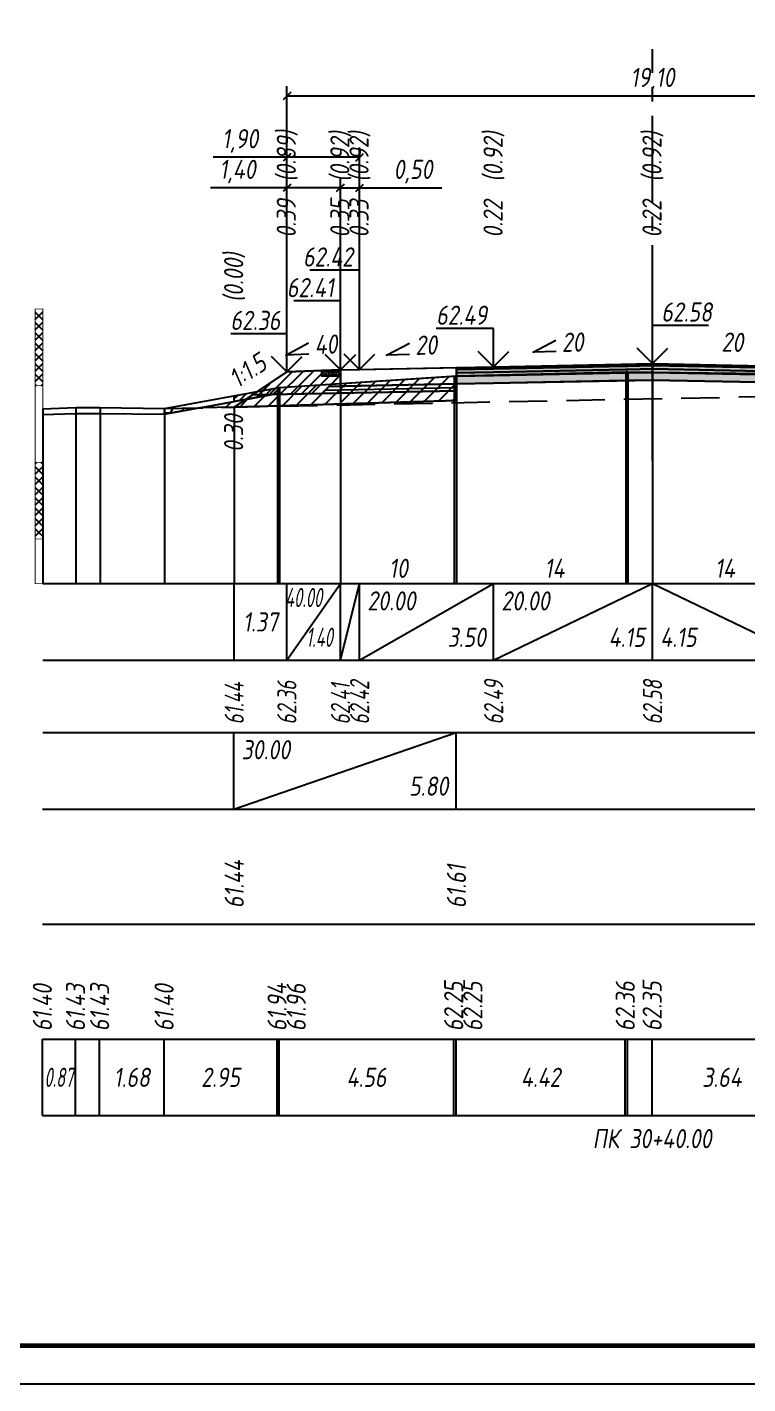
# Model space of a CAD drawing. Extents: x -717 to 1451, y -133302 to 233.
# Drawn here: x 78 to 172.1, y -47649.4 to -47472.4 of the extents above; entities that cross this region are included whole.
import ezdxf
from ezdxf.enums import TextEntityAlignment as Align

# ---------------------------------------------------------------- set-up
doc = ezdxf.new("R2010")
doc.units = 0
doc.linetypes.add('осевая2', pattern=[1.125, 0.75, -0.125, 0.125, -0.125])
doc.linetypes.add('штриховая', pattern=[0.75, 0.5, -0.25])
for name, color, linetype in [('Интерполированный поперечник', 2, 'Continuous'), ('Код_510', 7, 'Continuous'), ('Код_514', 1, 'Continuous'), ('Код_516', 1, 'Continuous'), ('Контур_0', 7, 'Continuous'), ('Контур_2521', 7, 'Continuous'), ('Контур_2564', 7, 'Continuous'), ('Контур_2660', 7, 'Continuous'), ('Контур_2665', 7, 'Continuous'), ('Контур_400', 7, 'Continuous'), ('Контур_508', 7, 'Continuous'), ('Контур_512', 7, 'Continuous'), ('Контур_513', 7, 'Continuous'), ('Контур_818', 7, 'Continuous'), ('Красный поперечник', 1, 'Continuous'), ('Линейка абсолютных высот', 7, 'Continuous'), ('Объём_2501', 7, 'Continuous'), ('Объём_2564', 7, 'Continuous'), ('Объём_2650', 7, 'Continuous'), ('Объём_2660', 7, 'Continuous'), ('Объём_2661', 7, 'Continuous'), ('Объём_2665', 7, 'Continuous'), ('Объём_2666', 7, 'Continuous'), ('Объём_2667', 7, 'Continuous'), ('Объём_2668', 7, 'Continuous'), ('Объём_2669', 7, 'Continuous'), ('Объём_2675', 7, 'Continuous'), ('Объём_2753', 7, 'Continuous'), ('Ось', 1, 'осевая2'), ('Откосы', 7, 'Continuous'), ('Отметки покрытия', 7, 'Continuous'), ('Подписи поперечников', 7, 'Continuous'), ('Рабочие отметки', 7, 'Continuous'), ('Рабочие отметки доп.', 7, 'Continuous'), ('Слои выравнивания', 7, 'Continuous'), ('Таблица', 7, 'Continuous'), ('Уклоны проезжей части', 7, 'Continuous'), ('Черный поперечник', 3, 'Continuous')]:
    doc.layers.add(name, color=color, linetype=linetype)
for name, color, linetype, true_color in [('Контур_2540', 2, 'Continuous', 0xffff00), ('Контур_2560', 2, 'Continuous', 0xffff00), ('Контур_2561', 7, 'Continuous', 0xff8040), ('Контур_2562', 3, 'Continuous', 0x00ff00), ('Контур_2563', 7, 'Continuous', 0xff8000), ('Контур_2570', 7, 'Continuous', 0x80ff00), ('Контур_2725', 7, 'Continuous', 0x323232), ('Контур_2736', 4, 'Continuous', 0x00ffff), ('Контур_2737', 4, 'Continuous', 0x00ffff), ('Контур_2738', 4, 'Continuous', 0x00ffff), ('Контур_2739', 4, 'Continuous', 0x00ffff), ('Контур_2741', 4, 'Continuous', 0x00ffff), ('Контур_2742', 4, 'Continuous', 0x00ffff), ('Контур_2743', 4, 'Continuous', 0x00ffff), ('Контур_2744', 7, 'Continuous', 0xa4ffff), ('Контур_2745', 7, 'Continuous', 0xa4ffff), ('Контур_2747', 4, 'Continuous', 0x00ffff), ('Контур_2748', 4, 'Continuous', 0x00ffff), ('Контур_2749', 4, 'Continuous', 0x00ffff), ('Контур_2750', 4, 'Continuous', 0x00ffff), ('Контур_2751', 4, 'Continuous', 0x00ffff), ('Контур_2752', 4, 'Continuous', 0x00ffff), ('Контур_2760', 7, 'Continuous', 0x323232), ('Контур_2761', 7, 'Continuous', 0x323232), ('Контур_2762', 7, 'Continuous', 0x323232), ('Контур_2763', 7, 'Continuous', 0x323232), ('Контур_402', 7, 'Continuous', 0xff6464), ('Контур_703', 4, 'Continuous', 0x00ffff), ('Контур_705', 4, 'Continuous', 0x00ffff), ('Контур_707', 4, 'Continuous', 0x00ffff), ('Контур_720', 131, 'Continuous', 0xaaffff), ('Объём_2500', 7, 'Continuous', 0xc0c0c0), ('Объём_2520', 7, 'Continuous', 0x80ffff), ('Объём_2540', 2, 'Continuous', 0xffff00), ('Объём_2560', 2, 'Continuous', 0xffff00), ('Объём_2561', 7, 'Continuous', 0xff8040), ('Объём_2562', 3, 'Continuous', 0x00ff00), ('Объём_2563', 7, 'Continuous', 0xff8000), ('Объём_2570', 7, 'Continuous', 0x80ff00), ('Объём_2600', 7, 'Continuous', 0x808000), ('Объём_2746', 2, 'Continuous', 0xffff00)]:
    doc.layers.add(name, color=color, linetype=linetype, true_color=true_color)
doc.styles.get("Standard").update_dxf_attribs({"font": 'txt', "height": 2.5})
doc.styles.add('М', font='romand.shx', dxfattribs={"width": 0.8, "oblique": 10, "height": 2.5})
doc.dimstyles.new('ISO-25', dxfattribs={"dimtxt": 2.5, "dimasz": 2.5, "dimexe": 1.25, "dimexo": 0.625, "dimtad": 1, "dimtxsty": 'Standard', "dimcen": 2.5, "dimadec": 0, "dimazin": 0, "dimtfac": 1, "dimtmove": 0, "dimatfit": 3, "dimfxl": 1, "dimarcsym": 0})
pattern_1 = [(45.0000013, (0, 0), (-0.67351924, 0.673519211), []), (135.0000003, (0, 0), (-0.673519222, -0.67351923), [])]

# ---------------------------------------------------------------- blocks, each defined once
blk = doc.blocks.new('_Oblique')
at = {"color": 0, "linetype": 'ByBlock', "lineweight": -2}
blk.add_line((-0.5, -0.5), (0.5, 0.5), dxfattribs=at)
blk = doc.blocks.new('*D1123')
at = {"color": 0, "lineweight": -2, "transparency": 16777216}
for p, q in [((111.87, -47516.82), (111.87, -47492.1)), ((118.87, -47516.54), (118.87, -47492.1)), ((111.87, -47493.35), (101.89, -47493.35)), ((118.87, -47493.35), (111.87, -47493.35))]:
    blk.add_line(p, q, dxfattribs=at)
at = {"layer": 'Defpoints', "color": 0, "transparency": 16777216}
for p in [(118.87, -47493.35), (111.87, -47517.44), (118.87, -47517.16)]:
    blk.add_point(p, dxfattribs=at)
at = {"color": 0, "lineweight": -2, "transparency": 16777216, "rotation": 180}
blk.add_blockref('_Oblique', (111.87, -47493.35), dxfattribs=at)
at = {"color": 0, "lineweight": -2, "transparency": 16777216}
blk.add_blockref('_Oblique', (118.87, -47493.35), dxfattribs=at)
at = {"color": 0, "transparency": 16777216, "insert": (105.43, -47491.23), "char_height": 2.5, "width": 8.75, "attachment_point": 5, "style": 'М'}
blk.add_mtext('1,40', dxfattribs=at)
blk = doc.blocks.new('*D1125')
at = {"color": 0, "lineweight": -2, "transparency": 16777216}
for p, q in [((118.87, -47516.54), (118.87, -47492.1)), ((121.37, -47516.49), (121.37, -47492.1)), ((118.87, -47493.35), (121.37, -47493.35)), ((121.37, -47493.35), (132.11, -47493.35))]:
    blk.add_line(p, q, dxfattribs=at)
at = {"layer": 'Defpoints', "color": 0, "transparency": 16777216}
for p in [(121.37, -47493.35), (118.87, -47517.16), (121.37, -47517.11)]:
    blk.add_point(p, dxfattribs=at)
at = {"color": 0, "lineweight": -2, "transparency": 16777216, "rotation": 180}
blk.add_blockref('_Oblique', (118.87, -47493.35), dxfattribs=at)
at = {"color": 0, "lineweight": -2, "transparency": 16777216}
blk.add_blockref('_Oblique', (121.37, -47493.35), dxfattribs=at)
at = {"color": 0, "transparency": 16777216, "insert": (128.35, -47491.23), "char_height": 2.5, "width": 9.1667, "attachment_point": 5, "style": 'М'}
blk.add_mtext('0,50', dxfattribs=at)
blk = doc.blocks.new('*D1128')
at = {"color": 0, "lineweight": -2, "transparency": 16777216}
for p, q in [((111.87, -47489.35), (102.23, -47489.35)), ((111.87, -47516.82), (111.87, -47488.1)), ((121.37, -47489.35), (111.87, -47489.35)), ((121.37, -47516.49), (121.37, -47488.1))]:
    blk.add_line(p, q, dxfattribs=at)
at = {"layer": 'Defpoints', "color": 0, "transparency": 16777216}
for p in [(121.37, -47489.35), (111.87, -47517.44), (121.37, -47517.11)]:
    blk.add_point(p, dxfattribs=at)
at = {"color": 0, "lineweight": -2, "transparency": 16777216, "rotation": 180}
blk.add_blockref('_Oblique', (111.87, -47489.35), dxfattribs=at)
at = {"color": 0, "lineweight": -2, "transparency": 16777216}
blk.add_blockref('_Oblique', (121.37, -47489.35), dxfattribs=at)
at = {"color": 0, "transparency": 16777216, "insert": (105.77, -47487.23), "char_height": 2.5, "width": 8.75, "attachment_point": 5, "style": 'М'}
blk.add_mtext('1,90', dxfattribs=at)
blk = doc.blocks.new('*D1129')
at = {"color": 0, "lineweight": -2, "transparency": 16777216}
for p, q in [((111.87, -47516.82), (111.87, -47480.1)), ((207.37, -47516.82), (207.37, -47480.1)), ((111.87, -47481.35), (207.37, -47481.35))]:
    blk.add_line(p, q, dxfattribs=at)
at = {"layer": 'Defpoints', "color": 0, "transparency": 16777216}
for p in [(207.37, -47481.35), (111.87, -47517.44), (207.37, -47517.44)]:
    blk.add_point(p, dxfattribs=at)
at = {"color": 0, "lineweight": -2, "transparency": 16777216, "rotation": 180}
blk.add_blockref('_Oblique', (111.87, -47481.35), dxfattribs=at)
at = {"color": 0, "lineweight": -2, "transparency": 16777216}
blk.add_blockref('_Oblique', (207.37, -47481.35), dxfattribs=at)
at = {"color": 0, "transparency": 16777216, "insert": (159.62, -47479.23), "char_height": 2.5, "width": 10.4167, "attachment_point": 5, "style": 'М'}
blk.add_mtext('19,10', dxfattribs=at)

msp = doc.modelspace()

# ---------------------------------------------------------------- hatches: boundary and pattern name
h = msp.add_hatch()
h.set_pattern_fill('ANSI37', color=256, scale=0.1)
h.set_pattern_definition([(45, (117.62145, -47517.40018), (-0.22451, 0.22451), []), (135, (117.62145, -47517.40018), (-0.22451, -0.22451), [])])
h.paths.add_polyline_path([(116.371, -47517.2), (116.371, -47517.903), (118.871, -47517.902), (118.871, -47517.1), (117.614, -47517.4)])
at = {"layer": 'Линейка абсолютных высот'}
h = msp.add_hatch(dxfattribs=at)
h.set_pattern_fill('ANSI37', scale=0.3, style=0)
h.set_pattern_definition(pattern_1)
h.paths.add_polyline_path([(80, -47519.167), (80, -47509.167), (79, -47509.167), (79, -47519.167)])
h = msp.add_hatch(dxfattribs=at)
h.set_pattern_fill('ANSI37', scale=0.3, style=0)
h.set_pattern_definition(pattern_1)
h.paths.add_polyline_path([(80, -47539.167), (80, -47529.167), (79, -47529.167), (79, -47539.167)])
at = {"layer": 'Объём_2563'}
h = msp.add_hatch(dxfattribs=at)
h.set_pattern_fill('ANSI31', color=256, scale=0.3)
h.paths.add_polyline_path([(111.871, -47517.38), (116.371, -47517.2), (116.371, -47517.903), (118.871, -47517.902), (118.871, -47519.25), (117.371, -47519.28), (116.453, -47520.199), (107.371, -47520.38)])
at = {"layer": 'Объём_2570'}
h = msp.add_hatch(dxfattribs=at)
h.set_pattern_fill('ANSI31', color=256, scale=0.2)
h.paths.add_polyline_path([(110.923, -47520.133), (110.647, -47520.193), (105, -47521.227), (105, -47520.477), (110.647, -47519.443), (110.923, -47519.383)])
at = {"layer": 'Объём_2600'}
h = msp.add_hatch(dxfattribs=at)
h.set_pattern_fill('ANSI31', color=6, scale=0.4)
h.paths.add_polyline_path([(133.707, -47517.917), (134.014, -47517.896), (134.014, -47521.103), (105, -47521.974), (105, -47521.961), (100.493, -47522.052), (110.647, -47520.193), (110.923, -47520.133), (110.923, -47519.383)])
h = msp.add_hatch(dxfattribs=at)
h.set_pattern_fill('HONEY', color=5, scale=0.3)
h.paths.add_polyline_path([(95.89, -47522.894), (95.89, -47522.144), (100.493, -47522.052)])
at = {"layer": 'Слои выравнивания'}
for color, points in [(2, [(134.014, -47516.797), (138.871, -47516.7), (156.111, -47516.355), (156.401, -47516.35), (159.621, -47516.285), (159.621, -47516.535), (156.401, -47516.6), (156.111, -47516.605), (138.871, -47516.95), (134.014, -47517.047)]), (3, [(134.014, -47517.047), (138.871, -47516.95), (156.111, -47516.605), (156.401, -47516.6), (159.621, -47516.535), (159.621, -47516.985), (156.401, -47517.05), (156.111, -47517.055), (138.871, -47517.4), (134.014, -47517.497)]), (4, [(134.014, -47517.497), (138.871, -47517.4), (156.111, -47517.055), (156.401, -47517.05), (159.621, -47516.985), (159.621, -47517.435), (156.401, -47517.5), (156.111, -47517.505), (138.871, -47517.85), (134.014, -47517.947)]), (5, [(134.014, -47517.947), (138.871, -47517.85), (156.111, -47517.505), (156.401, -47517.5), (159.621, -47517.435), (159.621, -47518.435), (156.401, -47518.5), (156.111, -47518.505), (138.871, -47518.85), (134.014, -47518.947)]), (2, [(159.621, -47516.285), (177.833, -47516.649), (178.524, -47516.663), (178.524, -47516.913), (177.833, -47516.899), (159.621, -47516.535)]), (3, [(159.621, -47516.535), (177.833, -47516.899), (178.524, -47516.913), (178.524, -47517.363), (177.833, -47517.349), (159.621, -47516.985)]), (4, [(159.621, -47516.985), (177.833, -47517.349), (178.524, -47517.363), (178.524, -47517.813), (177.833, -47517.799), (159.621, -47517.435)]), (5, [(159.621, -47517.435), (177.833, -47517.799), (178.524, -47517.813), (178.524, -47518.813), (177.833, -47518.799), (159.621, -47518.435)])]:
    msp.add_hatch(color=color, dxfattribs=at).paths.add_polyline_path(points)

# ---------------------------------------------------------------- linework, layer by layer
at = {"flags": 128}
msp.add_lwpolyline([(-30.054, -47649.421), (389.946, -47649.421), (389.946, -47352.421), (-30.054, -47352.421)], close=True, dxfattribs=at)
at = {"const_width": 0.6, "flags": 128}
msp.add_lwpolyline([(-10.054, -47644.421), (384.946, -47644.421), (384.946, -47357.421), (-10.054, -47357.421)], close=True, dxfattribs=at)
msp.add_lwpolyline([(116.371, -47517.2), (116.371, -47517.903), (118.871, -47517.902), (118.871, -47517.1), (117.614, -47517.4), (116.371, -47517.2)])
at = {"layer": 'Интерполированный поперечник', "linetype": 'штриховая', "ltscale": 10, "flags": 128}
msp.add_lwpolyline([(95.89, -47522.144), (211.121, -47519.831)], dxfattribs=at)
at = {"layer": 'Код_510'}
for p, q in [((79.946, -47614.421), (79.946, -47604.421)), ((84.272, -47614.421), (84.272, -47604.421)), ((87.424, -47614.421), (87.424, -47604.421)), ((95.836, -47614.421), (95.836, -47604.421)), ((110.593, -47614.421), (110.593, -47604.421)), ((110.869, -47614.421), (110.869, -47604.421)), ((133.653, -47614.421), (133.653, -47604.421)), ((133.96, -47614.421), (133.96, -47604.421)), ((156.056, -47614.421), (156.056, -47604.421)), ((156.346, -47614.421), (156.346, -47604.421)), ((159.567, -47614.421), (159.567, -47604.421))]:
    msp.add_line(p, q, dxfattribs=at)
at = {"layer": 'Код_514'}
for p, q in [((105, -47555), (105, -47545)), ((111.871, -47555), (111.871, -47545)), ((111.871, -47555), (118.871, -47545)), ((118.871, -47555), (118.871, -47545)), ((118.871, -47555), (121.371, -47545)), ((121.371, -47555), (121.371, -47545)), ((121.371, -47555), (138.871, -47545)), ((138.871, -47555), (138.871, -47545)), ((138.871, -47555), (159.621, -47545)), ((159.621, -47555), (159.621, -47545)), ((159.621, -47545), (180.371, -47555))]:
    msp.add_line(p, q, dxfattribs=at)
at = {"layer": 'Код_516'}
for p, q in [((104.946, -47574.421), (104.946, -47564.421)), ((104.946, -47574.421), (133.96, -47564.421)), ((133.96, -47574.421), (133.96, -47564.421))]:
    msp.add_line(p, q, dxfattribs=at)
at = {"layer": 'Контур_0', "flags": 128}
for points in [[(111.871, -47517.38), (105, -47521.961), (105, -47521.961), (105, -47521.961), (105, -47521.961), (105, -47521.961), (105, -47521.961), (105, -47521.961), (105, -47521.961), (105, -47521.961), (105, -47521.961), (105, -47521.961), (105, -47521.961), (105, -47521.961), (105, -47521.961), (105, -47521.961)], [(111.871, -47517.38), (105, -47521.961), (105, -47521.961), (105, -47521.961), (105, -47521.961), (105, -47521.961), (105, -47521.961), (105, -47521.961), (105, -47521.961), (105, -47521.961), (105, -47521.961), (105, -47521.961), (105, -47521.961), (105, -47521.961), (105, -47521.961), (105, -47521.961), (105, -47521.961), (105, -47521.961), (105, -47521.961), (105, -47521.961), (105, -47521.961), (105, -47521.961), (105, -47521.961), (105, -47521.961), (105, -47521.961), (105, -47521.961), (105, -47521.961), (105, -47521.961), (105, -47521.961), (105, -47521.961)], [(121.371, -47519.2), (118.871, -47519.25), (118.871, -47517.1), (134.014, -47516.797), (134.014, -47518.947), (121.371, -47519.2), (121.371, -47519.2)], [(107.371, -47520.38), (116.453, -47520.199), (117.371, -47519.28), (118.871, -47519.25)], [(117.371, -47519.28), (134.014, -47518.947), (134.014, -47519.847), (116.453, -47520.199), (117.371, -47519.28), (117.371, -47519.28)]]:
    msp.add_lwpolyline(points, dxfattribs=at)
at = {"layer": 'Контур_2521', "color": 250, "flags": 128}
msp.add_lwpolyline([(116.912, -47519.739), (134.014, -47519.397)], dxfattribs=at)
at = {"layer": 'Контур_2540', "flags": 128}
msp.add_lwpolyline([(107.371, -47520.38), (134.014, -47519.847), (134.014, -47521.103), (105, -47521.974), (105, -47521.961), (107.371, -47520.38), (107.371, -47520.38)], dxfattribs=at)
at = {"layer": 'Контур_2560', "flags": 128}
msp.add_lwpolyline([(111.871, -47517.38), (111.871, -47517.38), (111.871, -47517.38), (118.871, -47517.1)], dxfattribs=at)
at = {"layer": 'Контур_2561', "flags": 128}
msp.add_lwpolyline([(118.871, -47517.1), (118.871, -47517.1), (111.871, -47517.38), (111.871, -47517.38), (118.871, -47517.1)], dxfattribs=at)
at = {"layer": 'Контур_2562', "flags": 128}
msp.add_lwpolyline([(111.871, -47517.38), (111.871, -47517.38), (111.871, -47517.38), (111.871, -47517.38), (111.871, -47517.38)], dxfattribs=at)
at = {"layer": 'Контур_2563', "flags": 128}
msp.add_lwpolyline([(111.871, -47517.38), (118.871, -47517.1), (118.871, -47519.25), (117.371, -47519.28), (116.453, -47520.199), (107.371, -47520.38), (111.871, -47517.38), (111.871, -47517.38)], dxfattribs=at)
at = {"layer": 'Контур_2564', "flags": 128}
msp.add_lwpolyline([(111.871, -47517.38), (118.871, -47517.1)], dxfattribs=at)
at = {"layer": 'Контур_2570', "flags": 128}
msp.add_lwpolyline([(80, -47522.928), (84.326, -47522.786), (87.479, -47522.781), (95.89, -47522.894), (95.89, -47522.894), (110.647, -47520.193), (110.923, -47520.133), (110.923, -47519.383), (133.707, -47517.917), (134.014, -47517.896), (156.111, -47517.368), (156.401, -47517.36), (159.621, -47517.398), (177.833, -47517.611)], dxfattribs=at)
at = {"layer": 'Контур_2660', "flags": 128}
msp.add_lwpolyline([(105, -47521.974), (134.014, -47521.103)], dxfattribs=at)
at = {"layer": 'Контур_2665', "flags": 128}
msp.add_lwpolyline([(111.871, -47517.38), (111.871, -47517.38)], dxfattribs=at)
at = {"layer": 'Контур_2725', "flags": 128}
msp.add_lwpolyline([(134.014, -47518.947), (138.871, -47518.85), (156.111, -47518.505), (156.401, -47518.5), (159.621, -47518.435), (177.833, -47518.799), (178.524, -47518.813)], dxfattribs=at)
at = {"layer": 'Контур_2736', "flags": 128}
msp.add_lwpolyline([(111.871, -47517.38), (105, -47521.961)], dxfattribs=at)
at = {"layer": 'Контур_2737', "flags": 128}
msp.add_lwpolyline([(105, -47521.961), (105, -47521.961)], dxfattribs=at)
at = {"layer": 'Контур_2738', "flags": 128}
msp.add_lwpolyline([(105, -47521.961), (105, -47521.961)], dxfattribs=at)
at = {"layer": 'Контур_2739', "flags": 128}
msp.add_lwpolyline([(105, -47521.961), (105, -47521.961)], dxfattribs=at)
at = {"layer": 'Контур_2741', "flags": 128}
msp.add_lwpolyline([(105, -47521.961), (105, -47521.961)], dxfattribs=at)
at = {"layer": 'Контур_2742', "flags": 128}
msp.add_lwpolyline([(105, -47521.961), (105, -47521.961)], dxfattribs=at)
at = {"layer": 'Контур_2743', "flags": 128}
msp.add_lwpolyline([(105, -47521.961), (105, -47521.961)], dxfattribs=at)
at = {"layer": 'Контур_2744', "flags": 128}
msp.add_lwpolyline([(105, -47521.961), (105, -47521.961)], dxfattribs=at)
msp.add_lwpolyline([(105, -47521.961), (105, -47521.961)], dxfattribs=at)
msp.add_lwpolyline([(105, -47521.961), (105, -47521.961)], dxfattribs=at)
msp.add_lwpolyline([(105, -47521.961), (105, -47521.961)], dxfattribs=at)
msp.add_lwpolyline([(105, -47521.961), (105, -47521.961)], dxfattribs=at)
msp.add_lwpolyline([(105, -47521.961), (105, -47521.961)], dxfattribs=at)
at = {"layer": 'Контур_2745', "flags": 128}
msp.add_lwpolyline([(105, -47521.961), (105, -47521.961)], dxfattribs=at)
msp.add_lwpolyline([(105, -47521.961), (105, -47521.961)], dxfattribs=at)
msp.add_lwpolyline([(105, -47521.961), (105, -47521.961)], dxfattribs=at)
msp.add_lwpolyline([(105, -47521.961), (105, -47521.961)], dxfattribs=at)
msp.add_lwpolyline([(105, -47521.961), (105, -47521.961)], dxfattribs=at)
msp.add_lwpolyline([(105, -47521.961), (105, -47521.961)], dxfattribs=at)
at = {"layer": 'Контур_2747', "flags": 128}
msp.add_lwpolyline([(105, -47521.961), (105, -47521.961)], dxfattribs=at)
at = {"layer": 'Контур_2748', "flags": 128}
msp.add_lwpolyline([(105, -47521.961), (105, -47521.961)], dxfattribs=at)
at = {"layer": 'Контур_2749', "flags": 128}
msp.add_lwpolyline([(105, -47521.961), (105, -47521.961)], dxfattribs=at)
at = {"layer": 'Контур_2750', "flags": 128}
msp.add_lwpolyline([(105, -47521.961), (105, -47521.961)], dxfattribs=at)
at = {"layer": 'Контур_2751', "flags": 128}
msp.add_lwpolyline([(105, -47521.961), (105, -47521.961)], dxfattribs=at)
at = {"layer": 'Контур_2752', "flags": 128}
msp.add_lwpolyline([(105, -47521.961), (105, -47521.961)], dxfattribs=at)
at = {"layer": 'Контур_2760', "flags": 128}
msp.add_lwpolyline([(134.014, -47516.797), (138.871, -47516.7), (156.111, -47516.355), (156.401, -47516.35), (159.621, -47516.285), (177.833, -47516.649), (178.524, -47516.663)], dxfattribs=at)
at = {"layer": 'Контур_2761', "flags": 128}
msp.add_lwpolyline([(134.014, -47517.047), (138.871, -47516.95), (156.111, -47516.605), (156.401, -47516.6), (159.621, -47516.535), (177.833, -47516.899), (178.524, -47516.913)], dxfattribs=at)
at = {"layer": 'Контур_2762', "flags": 128}
msp.add_lwpolyline([(134.014, -47517.497), (138.871, -47517.4), (156.111, -47517.055), (156.401, -47517.05), (159.621, -47516.985), (177.833, -47517.349), (178.524, -47517.363)], dxfattribs=at)
at = {"layer": 'Контур_2763', "flags": 128}
msp.add_lwpolyline([(134.014, -47517.947), (138.871, -47517.85), (156.111, -47517.505), (156.401, -47517.5), (159.621, -47517.435), (177.833, -47517.799), (178.524, -47517.813)], dxfattribs=at)
at = {"layer": 'Контур_400', "flags": 128}
for points in [[(118.871, -47517.1), (121.371, -47517.05), (121.371, -47517.05), (121.371, -47517.05), (121.371, -47517.05), (121.371, -47517.05), (121.371, -47517.05), (138.871, -47516.7), (159.621, -47516.285)], [(159.621, -47516.285), (180.371, -47516.7), (197.871, -47517.05), (197.871, -47517.05), (197.871, -47517.05), (197.871, -47517.05), (197.871, -47517.05), (197.871, -47517.05), (200.371, -47517.1)]]:
    msp.add_lwpolyline(points, dxfattribs=at)
at = {"layer": 'Контур_402', "flags": 128}
msp.add_lwpolyline([(105, -47521.974), (134.014, -47521.103), (134.014, -47518.947), (159.621, -47518.435), (178.524, -47518.813), (178.524, -47520.902), (214.263, -47521.974)], dxfattribs=at)
at = {"layer": 'Контур_508', "flags": 128}
msp.add_lwpolyline([(105, -47521.974), (134.014, -47521.103), (134.014, -47518.947), (159.621, -47518.435), (178.524, -47518.813), (178.524, -47520.902), (214.263, -47521.974), (218.801, -47525), (220.801, -47525), (231.531, -47517.847)], dxfattribs=at)
at = {"layer": 'Контур_512', "flags": 128}
msp.add_lwpolyline([(105, -47521.974), (134.014, -47521.103)], dxfattribs=at)
at = {"layer": 'Контур_513', "flags": 128}
msp.add_lwpolyline([(105, -47521.974), (134.014, -47521.103), (134.014, -47518.947), (159.621, -47518.435), (178.524, -47518.813), (178.524, -47520.902), (214.263, -47521.974), (218.801, -47525), (220.801, -47525), (231.531, -47517.847)], dxfattribs=at)
at = {"layer": 'Контур_703', "flags": 128}
for points in [[(111.871, -47517.38), (105, -47521.961)], [(105, -47521.961), (105, -47521.961)]]:
    msp.add_lwpolyline(points, dxfattribs=at)
at = {"layer": 'Контур_705', "flags": 128}
msp.add_lwpolyline([(105, -47521.961), (105, -47521.961)], dxfattribs=at)
at = {"layer": 'Контур_707', "flags": 128}
msp.add_lwpolyline([(105, -47521.961), (105, -47521.961)], dxfattribs=at)
at = {"layer": 'Контур_720', "flags": 128}
msp.add_lwpolyline([(105, -47521.961), (105, -47521.961)], dxfattribs=at)
at = {"layer": 'Контур_818', "flags": 128}
msp.add_lwpolyline([(105, -47521.227), (110.647, -47520.193), (110.923, -47520.133), (110.923, -47519.383), (133.707, -47517.917), (134.014, -47517.896), (156.111, -47517.368), (156.401, -47517.36), (159.621, -47517.398), (177.833, -47517.611), (178.524, -47517.618), (199.886, -47518.427), (200.498, -47518.448), (200.498, -47519.198), (200.871, -47519.265), (211.121, -47520.581), (211.121, -47520.581), (214.883, -47519.225), (231.531, -47518.597)], dxfattribs=at)
at = {"layer": 'Красный поперечник'}
for p, q in [((105, -47521.961), (111.871, -47517.38)), ((111.871, -47517.38), (118.871, -47517.1)), ((118.871, -47517.1), (121.371, -47517.05)), ((121.371, -47517.05), (138.871, -47516.7)), ((138.871, -47516.7), (159.621, -47516.285)), ((159.621, -47516.285), (180.371, -47516.7)), ((134.014, -47521.103), (134.014, -47545)), ((105, -47521.974), (105, -47545))]:
    msp.add_line(p, q, dxfattribs=at)
at = {"layer": 'Линейка абсолютных высот', "color": 7, "const_width": 0.1, "flags": 128}
for points in [[(80, -47519.167), (80, -47509.167), (79, -47509.167), (79, -47519.167), (80, -47519.167)], [(80, -47529.167), (80, -47519.167), (79, -47519.167), (79, -47529.167), (80, -47529.167)], [(80, -47539.167), (80, -47529.167), (79, -47529.167), (79, -47539.167), (80, -47539.167)], [(80, -47545), (80, -47539.167), (79, -47539.167), (79, -47545), (80, -47545)]]:
    msp.add_lwpolyline(points, dxfattribs=at)
at = {"layer": 'Объём_2500', "flags": 128}
msp.add_lwpolyline([(121.371, -47519.2), (118.871, -47519.25), (118.871, -47517.1), (134.014, -47516.797), (134.014, -47518.947), (121.371, -47519.2), (121.371, -47519.2)], dxfattribs=at)
at = {"layer": 'Объём_2501', "flags": 128}
for points in [[(118.871, -47517.1), (121.371, -47517.05), (121.371, -47517.05), (121.371, -47517.05), (121.371, -47517.05), (121.371, -47517.05), (121.371, -47517.05), (138.871, -47516.7), (159.621, -47516.285)], [(159.621, -47516.285), (180.371, -47516.7), (197.871, -47517.05), (197.871, -47517.05), (197.871, -47517.05), (197.871, -47517.05), (197.871, -47517.05), (197.871, -47517.05), (200.371, -47517.1)]]:
    msp.add_lwpolyline(points, dxfattribs=at)
at = {"layer": 'Объём_2520', "color": 250, "flags": 128}
msp.add_lwpolyline([(117.371, -47519.28), (134.014, -47518.947), (134.014, -47519.847), (116.453, -47520.199), (117.371, -47519.28), (117.371, -47519.28)], dxfattribs=at)
at = {"layer": 'Объём_2540', "flags": 128}
msp.add_lwpolyline([(107.371, -47520.38), (134.014, -47519.847), (134.014, -47521.103), (105, -47521.974), (105, -47521.961), (107.371, -47520.38), (107.371, -47520.38)], dxfattribs=at)
at = {"layer": 'Объём_2560', "flags": 128}
msp.add_lwpolyline([(111.871, -47517.38), (111.871, -47517.38), (111.871, -47517.38), (118.871, -47517.1)], dxfattribs=at)
at = {"layer": 'Объём_2561', "flags": 128}
msp.add_lwpolyline([(118.871, -47517.1), (118.871, -47517.1), (111.871, -47517.38), (111.871, -47517.38), (118.871, -47517.1)], dxfattribs=at)
at = {"layer": 'Объём_2562', "flags": 128}
msp.add_lwpolyline([(111.871, -47517.38), (111.871, -47517.38), (111.871, -47517.38), (111.871, -47517.38), (111.871, -47517.38)], dxfattribs=at)
at = {"layer": 'Объём_2563', "color": 250, "flags": 128}
msp.add_lwpolyline([(111.871, -47517.38), (116.371, -47517.2), (116.371, -47517.903), (118.871, -47517.902), (118.871, -47519.25), (117.371, -47519.28), (116.453, -47520.199), (107.371, -47520.38), (111.871, -47517.38), (111.871, -47517.38)], dxfattribs=at)
at = {"layer": 'Объём_2564', "flags": 128}
msp.add_lwpolyline([(111.871, -47517.38), (118.871, -47517.1)], dxfattribs=at)
at = {"layer": 'Объём_2570', "flags": 128}
msp.add_lwpolyline([(110.923, -47520.133), (110.647, -47520.193), (105, -47521.227), (105, -47520.477), (110.647, -47519.443), (110.923, -47519.383), (110.923, -47520.133), (110.923, -47520.133)], dxfattribs=at)
at = {"layer": 'Объём_2600', "color": 5, "flags": 128}
msp.add_lwpolyline([(95.89, -47522.894), (95.89, -47522.144), (100.493, -47522.052), (95.89, -47522.894), (95.89, -47522.894)], dxfattribs=at)
at = {"layer": 'Объём_2650', "color": 6, "flags": 128}
msp.add_lwpolyline([(133.707, -47517.917), (134.014, -47517.896), (134.014, -47521.103), (105, -47521.974), (105, -47521.961), (100.493, -47522.052), (110.647, -47520.193), (110.923, -47520.133), (110.923, -47519.383), (133.707, -47517.917), (133.707, -47517.917)], dxfattribs=at)
at = {"layer": 'Объём_2660', "flags": 128}
msp.add_lwpolyline([(105, -47521.974), (134.014, -47521.103)], dxfattribs=at)
at = {"layer": 'Объём_2661', "flags": 128}
msp.add_lwpolyline([(111.871, -47517.38), (105, -47521.961)], dxfattribs=at)
at = {"layer": 'Объём_2665', "flags": 128}
msp.add_lwpolyline([(111.871, -47517.38), (111.871, -47517.38)], dxfattribs=at)
at = {"layer": 'Объём_2666', "flags": 128}
msp.add_lwpolyline([(111.871, -47517.38), (105, -47521.961)], dxfattribs=at)
at = {"layer": 'Объём_2667', "flags": 128}
msp.add_lwpolyline([(105, -47521.961), (105, -47521.961)], dxfattribs=at)
msp.add_lwpolyline([(105, -47521.961), (105, -47521.961)], dxfattribs=at)
at = {"layer": 'Объём_2668', "flags": 128}
msp.add_lwpolyline([(105, -47521.961), (105, -47521.961)], dxfattribs=at)
msp.add_lwpolyline([(105, -47521.961), (105, -47521.961)], dxfattribs=at)
at = {"layer": 'Объём_2669', "flags": 128}
msp.add_lwpolyline([(105, -47521.961), (105, -47521.961)], dxfattribs=at)
msp.add_lwpolyline([(105, -47521.961), (105, -47521.961)], dxfattribs=at)
at = {"layer": 'Объём_2675', "flags": 128}
msp.add_lwpolyline([(105, -47521.961), (105, -47521.961)], dxfattribs=at)
msp.add_lwpolyline([(105, -47521.961), (105, -47521.961)], dxfattribs=at)
msp.add_lwpolyline([(105, -47521.961), (105, -47521.961)], dxfattribs=at)
msp.add_lwpolyline([(105, -47521.961), (105, -47521.961)], dxfattribs=at)
msp.add_lwpolyline([(105, -47521.961), (105, -47521.961)], dxfattribs=at)
msp.add_lwpolyline([(105, -47521.961), (105, -47521.961)], dxfattribs=at)
msp.add_lwpolyline([(105, -47521.961), (105, -47521.961)], dxfattribs=at)
msp.add_lwpolyline([(105, -47521.961), (105, -47521.961)], dxfattribs=at)
msp.add_lwpolyline([(105, -47521.961), (105, -47521.961)], dxfattribs=at)
msp.add_lwpolyline([(105, -47521.961), (105, -47521.961)], dxfattribs=at)
msp.add_lwpolyline([(105, -47521.961), (105, -47521.961)], dxfattribs=at)
msp.add_lwpolyline([(105, -47521.961), (105, -47521.961)], dxfattribs=at)
at = {"layer": 'Объём_2746', "flags": 128}
msp.add_lwpolyline([(110.647, -47520.193), (110.923, -47520.133), (110.923, -47519.383), (134.014, -47517.896), (134.014, -47521.103), (105, -47521.974), (105, -47521.961), (106.518, -47520.949), (110.647, -47520.193), (110.647, -47520.193)], dxfattribs=at)
at = {"layer": 'Объём_2753', "flags": 128}
msp.add_lwpolyline([(134.014, -47516.797), (134.014, -47516.797)], dxfattribs=at)
at = {"layer": 'Ось', "ltscale": 15}
msp.add_line((159.621, -47528.971), (159.621, -47475.256), dxfattribs=at)
at = {"layer": 'Откосы', "color": 1, "flags": 128}
for points in [[(114.751, -47515.065), (111.753, -47515.185), (114.691, -47513.566)], [(127.896, -47515.108), (124.896, -47515.168), (127.866, -47513.609)], [(147.021, -47514.726), (144.021, -47514.786), (146.991, -47513.226)]]:
    msp.add_lwpolyline(points, dxfattribs=at)
at = {"layer": 'Отметки покрытия', "color": 1}
for p, q in [((121.371, -47504.1), (114.871, -47504.1)), ((121.371, -47517.05), (121.371, -47504.1)), ((118.871, -47508.1), (112.771, -47508.1)), ((118.871, -47517.1), (118.871, -47508.1)), ((111.871, -47512.38), (104.571, -47512.38)), ((111.871, -47517.38), (111.871, -47512.38)), ((138.871, -47511.7), (131.371, -47511.7)), ((138.871, -47516.7), (138.871, -47511.7)), ((159.621, -47516.285), (159.621, -47511.285)), ((159.621, -47511.285), (166.921, -47511.285)), ((159.621, -47516.285), (157.621, -47514.285)), ((159.621, -47516.285), (161.621, -47514.285)), ((111.871, -47517.38), (109.871, -47515.38)), ((111.871, -47517.38), (113.871, -47515.38)), ((118.871, -47517.1), (116.871, -47515.1)), ((118.871, -47517.1), (120.871, -47515.1)), ((121.371, -47517.05), (119.371, -47515.05)), ((121.371, -47517.05), (123.371, -47515.05)), ((138.871, -47516.7), (136.871, -47514.7)), ((138.871, -47516.7), (140.871, -47514.7))]:
    msp.add_line(p, q, dxfattribs=at)
at = {"layer": 'Слои выравнивания'}
for p, q in [((118.871, -47517.1), (118.871, -47545)), ((134.014, -47516.797), (134.014, -47545)), ((159.621, -47516.285), (159.621, -47545))]:
    msp.add_line(p, q, dxfattribs=at)
at = {"layer": 'Слои выравнивания', "color": 2, "flags": 128}
for points in [[(134.014, -47516.797), (138.871, -47516.7), (156.111, -47516.355), (156.401, -47516.35), (159.621, -47516.285), (159.621, -47516.535), (156.401, -47516.6), (156.111, -47516.605), (138.871, -47516.95), (134.014, -47517.047)], [(159.621, -47516.285), (177.833, -47516.649), (178.524, -47516.663), (178.524, -47516.913), (177.833, -47516.899), (159.621, -47516.535)]]:
    msp.add_lwpolyline(points, close=True, dxfattribs=at)
at = {"layer": 'Слои выравнивания', "color": 3, "flags": 128}
for points in [[(134.014, -47517.047), (138.871, -47516.95), (156.111, -47516.605), (156.401, -47516.6), (159.621, -47516.535), (159.621, -47516.985), (156.401, -47517.05), (156.111, -47517.055), (138.871, -47517.4), (134.014, -47517.497)], [(159.621, -47516.535), (177.833, -47516.899), (178.524, -47516.913), (178.524, -47517.363), (177.833, -47517.349), (159.621, -47516.985)]]:
    msp.add_lwpolyline(points, close=True, dxfattribs=at)
at = {"layer": 'Слои выравнивания', "color": 4, "flags": 128}
for points in [[(134.014, -47517.497), (138.871, -47517.4), (156.111, -47517.055), (156.401, -47517.05), (159.621, -47516.985), (159.621, -47517.435), (156.401, -47517.5), (156.111, -47517.505), (138.871, -47517.85), (134.014, -47517.947)], [(159.621, -47516.985), (177.833, -47517.349), (178.524, -47517.363), (178.524, -47517.813), (177.833, -47517.799), (159.621, -47517.435)]]:
    msp.add_lwpolyline(points, close=True, dxfattribs=at)
at = {"layer": 'Слои выравнивания', "color": 5, "flags": 128}
for points in [[(134.014, -47517.947), (138.871, -47517.85), (156.111, -47517.505), (156.401, -47517.5), (159.621, -47517.435), (159.621, -47518.435), (156.401, -47518.5), (156.111, -47518.505), (138.871, -47518.85), (134.014, -47518.947)], [(159.621, -47517.435), (177.833, -47517.799), (178.524, -47517.813), (178.524, -47518.813), (177.833, -47518.799), (159.621, -47518.435)]]:
    msp.add_lwpolyline(points, close=True, dxfattribs=at)
at = {"layer": 'Таблица'}
for p, q in [((80, -47545), (256.531, -47545)), ((80, -47555), (256.531, -47555)), ((80, -47564.421), (256.531, -47564.421)), ((79.946, -47574.421), (256.477, -47574.421)), ((79.946, -47589.421), (256.477, -47589.421)), ((79.946, -47604.421), (256.477, -47604.421)), ((79.946, -47614.421), (256.477, -47614.421))]:
    msp.add_line(p, q, dxfattribs=at)
at = {"layer": 'Черный поперечник', "color": 7}
for p, q in [((156.111, -47517.368), (156.111, -47545)), ((156.401, -47517.36), (156.401, -47545)), ((159.621, -47517.398), (159.621, -47545)), ((110.647, -47519.443), (110.647, -47545)), ((110.923, -47519.383), (110.923, -47545)), ((133.707, -47517.917), (133.707, -47545)), ((134.014, -47517.896), (134.014, -47545)), ((80, -47522.178), (80, -47545)), ((84.326, -47522.036), (84.326, -47545)), ((87.479, -47522.031), (87.479, -47545)), ((95.89, -47522.144), (95.89, -47545))]:
    msp.add_line(p, q, dxfattribs=at)
at = {"layer": 'Черный поперечник', "flags": 128}
msp.add_lwpolyline([(80, -47522.178), (84.326, -47522.036), (87.479, -47522.031), (95.89, -47522.144), (110.647, -47519.443), (110.923, -47519.383), (133.707, -47517.917), (134.014, -47517.896), (156.111, -47517.368), (156.401, -47517.36), (159.621, -47517.398), (177.833, -47517.611), (178.524, -47517.618), (199.886, -47518.427), (200.498, -47518.448), (200.871, -47518.515), (211.121, -47519.831), (214.883, -47518.475), (239.364, -47517.551), (254.313, -47517.515), (256.531, -47517.482)], dxfattribs=at)

# ---------------------------------------------------------------- texts
at = {"layer": 'Код_510', "style": 'М', "oblique": 10, "width": 0.8}
for s, p in [('61.40', (79.946, -47603.421)), ('61.43', (84.272, -47603.421)), ('61.43', (87.424, -47603.421)), ('61.40', (95.836, -47603.421)), ('61.94', (110.593, -47603.421)), ('61.96', (113.093, -47603.421)), ('62.25', (133.653, -47603.421)), ('62.25', (136.153, -47603.421)), ('62.36', (156.056, -47603.421)), ('62.35', (159.567, -47603.421))]:
    msp.add_text(s, height=2.5, rotation=90, dxfattribs=at).set_placement(p, align=Align.MIDDLE_LEFT)
at = {"layer": 'Код_510', "style": 'М', "oblique": 10}
for s, width, p in [('0.87', 0.6, (82.109, -47609.421)), ('1.68', 0.8, (91.63, -47609.421)), ('2.95', 0.8, (103.215, -47609.421)), ('4.56', 0.8, (122.261, -47609.421)), ('4.42', 0.8, (145.008, -47609.421)), ('3.64', 0.8, (168.673, -47609.421))]:
    msp.add_text(s, height=2.5, dxfattribs=dict(at, width=width)).set_placement(p, align=Align.MIDDLE_CENTER)
at = {"layer": 'Код_514', "style": 'М', "oblique": 10}
for s, width, p in [('40.00', 0.6, (111.628, -47545.568)), ('20.00', 0.8, (122.371, -47546)), ('20.00', 0.8, (139.871, -47546))]:
    msp.add_text(s, height=2.5, dxfattribs=dict(at, width=width)).set_placement(p, align=Align.TOP_LEFT)
at = {"layer": 'Код_514', "style": 'М', "oblique": 10, "width": 0.8}
msp.add_text('1.37', height=2.5, dxfattribs=at).set_placement((108.436, -47550), align=Align.MIDDLE_CENTER)
at = {"layer": 'Код_514', "style": 'М', "oblique": 10}
for s, width, p in [('1.40', 0.6, (117.871, -47554)), ('3.50', 0.8, (137.871, -47554)), ('4.15', 0.8, (158.621, -47554))]:
    msp.add_text(s, height=2.5, dxfattribs=dict(at, width=width)).set_placement(p, align=Align.BOTTOM_RIGHT)
at = {"layer": 'Код_514', "style": 'М', "oblique": 10, "width": 0.8}
msp.add_text('4.15', height=2.5, dxfattribs=at).set_placement((160.621, -47554), align=Align.BOTTOM_LEFT)
at = {"layer": 'Код_514', "style": 'М', "oblique": 10, "width": 0.7}
for s, p in [('61.44', (105, -47563.382)), ('62.36', (111.871, -47563.382)), ('62.41', (118.871, -47563.382)), ('62.42', (121.371, -47563.382)), ('62.49', (138.871, -47563.382)), ('62.58', (159.621, -47563.382))]:
    msp.add_text(s, height=2.5, rotation=90, dxfattribs=at).set_placement(p, align=Align.MIDDLE_LEFT)
at = {"layer": 'Код_516', "style": 'М', "oblique": 10, "width": 0.8}
msp.add_text('30.00', height=2.5, dxfattribs=at).set_placement((105.946, -47565.421), align=Align.TOP_LEFT)
msp.add_text('5.80', height=2.5, dxfattribs=at).set_placement((132.96, -47573.421), align=Align.BOTTOM_RIGHT)
for s, p in [('61.44', (105, -47587.371)), ('61.61', (134.014, -47587.371))]:
    msp.add_text(s, height=2.5, rotation=90, dxfattribs=at).set_placement(p, align=Align.MIDDLE_LEFT)
at = {"layer": 'Отметки покрытия', "color": 1, "style": 'М', "oblique": 10, "width": 0.8}
for s, p in [('62.42', (120.512, -47504.369)), ('62.41', (118.012, -47508.369)), ('62.49', (138.012, -47511.969)), ('62.36', (111.012, -47512.649))]:
    msp.add_text(s, height=2.5, dxfattribs=at).set_placement(p, align=Align.BOTTOM_RIGHT)
msp.add_text('62.58', height=2.5, dxfattribs=at).set_placement((160.762, -47511.554), align=Align.BOTTOM_LEFT)
at = {"layer": 'Подписи поперечников', "style": 'М', "oblique": 10, "width": 0.8}
msp.add_text('ПК 30+40.00', height=2.5, dxfattribs=at).set_placement((159.567, -47619.421), align=Align.BOTTOM_CENTER)
at = {"layer": 'Рабочие отметки', "color": 1, "style": 'М', "oblique": 10, "width": 0.8}
for s, p in [('0.39', (111.793, -47499.85)), ('0.35', (118.793, -47499.85)), ('0.33', (121.293, -47499.85)), ('0.22', (138.793, -47499.85)), ('0.22', (159.543, -47499.85))]:
    msp.add_text(s, height=2.5, rotation=90, dxfattribs=at).set_placement(p, align=Align.MIDDLE_LEFT)
msp.add_text('0.30', height=2.5, rotation=90, dxfattribs=at).set_placement((104.922, -47522.892), align=Align.MIDDLE_RIGHT)
at = {"layer": 'Рабочие отметки доп.', "color": 1, "style": 'М', "oblique": 10, "width": 0.8}
for s, p in [('(0.89)', (111.793, -47492.55)), ('(0.92)', (118.793, -47492.55)), ('(0.92)', (121.293, -47492.55)), ('(0.92)', (138.793, -47492.55)), ('(0.92)', (159.543, -47492.55)), ('(0.00)', (104.922, -47508.251))]:
    msp.add_text(s, height=2.5, rotation=90, dxfattribs=at).set_placement(p, align=Align.MIDDLE_LEFT)
at = {"layer": 'Слои выравнивания', "style": 'М', "oblique": 10, "width": 0.8}
for s, p in [('10', (126.443, -47545)), ('14', (146.818, -47545)), ('14', (169.073, -47545))]:
    msp.add_text(s, height=2.5, dxfattribs=at).set_placement(p, align=Align.BOTTOM_CENTER)
at = {"layer": 'Уклоны проезжей части', "color": 1, "style": 'М', "oblique": 10, "width": 0.8}
for s, rotation, p in [('40', 2.29061, (117.055, -47515.781)), ('20', 1.14576, (149.226, -47515.493)), ('20', 358.85423, (170.016, -47515.493)), ('20', 1.14576, (130.101, -47515.875)), ('1:1.5', 33.69007, (107.881, -47518.839))]:
    msp.add_text(s, height=2.5, rotation=rotation, dxfattribs=at).set_placement(p, align=Align.BOTTOM_CENTER)

# ---------------------------------------------------------------- dimensions: what is measured, and where the dimension line sits
at = {"color": 5}
dim = msp.add_linear_dim(base=(207.371, -47481.348), p1=(111.871, -47517.443), p2=(207.371, -47517.443), angle=180, dimstyle='ISO-25', override={"dimasz": 1, "dimlfac": 0.2, "dimzin": 0, "dimtxsty": 'М', "dimblk1": 'Oblique', "dimblk2": 'Oblique', "dimsah": 1}, dxfattribs=at)
dim.commit()
dim.dimension.update_dxf_attribs({"geometry": '*D1129', "text_midpoint": (159.621, -47479.235)})
for base, p1, p2, picture, middle in [((121.371, -47489.348), (111.871, -47517.443), (121.371, -47517.113), '*D1128', (105.771, -47489.348)), ((118.871, -47493.348), (111.871, -47517.443), (118.871, -47517.163), '*D1123', (105.429, -47493.348)), ((121.371, -47493.348), (118.871, -47517.163), (121.371, -47517.113), '*D1125', (128.345, -47493.348))]:
    dim = msp.add_linear_dim(base=base, p1=p1, p2=p2, angle=180, dimstyle='ISO-25', override={"dimasz": 1, "dimlfac": 0.2, "dimzin": 0, "dimtxsty": 'М', "dimblk1": 'Oblique', "dimblk2": 'Oblique', "dimsah": 1}, dxfattribs=at)
    dim.commit()
    dim.dimension.update_dxf_attribs({"geometry": picture, "text_midpoint": middle, "dimtype": 160})

doc.saveas('drawing.dxf')
